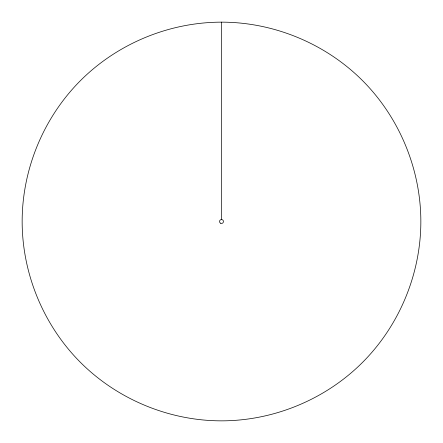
<?xml version="1.0" encoding="UTF-8"?>
<svg xmlns="http://www.w3.org/2000/svg" width="443" height="443" viewBox="0 0 443 443"><rect width="100%" height="100%" fill="white"/><g stroke="black" fill="none" stroke-linecap="round" stroke-linejoin="round"><path stroke-width="0.66" d="M221.5 22.15C168.872 22.183 116.847 43.851 79.823 81.263C43.287 118.198 22.161 169.542 22.15 221.5C22.183 274.128 43.851 326.153 81.257 363.177C118.198 399.713 169.542 420.839 221.5 420.85C274.128 420.817 326.153 399.149 363.177 361.743C399.713 324.802 420.839 273.458 420.85 221.5C420.817 168.877 399.149 116.847 361.743 79.823C324.802 43.287 273.458 22.161 221.5 22.15L221.5 219.551M220.525 223.189A1.949 1.949 0 0 0 223.449 221.5A1.949 1.949 0 0 0 220.525 219.811A1.949 1.949 0 0 0 220.525 223.189"/></g></svg>
